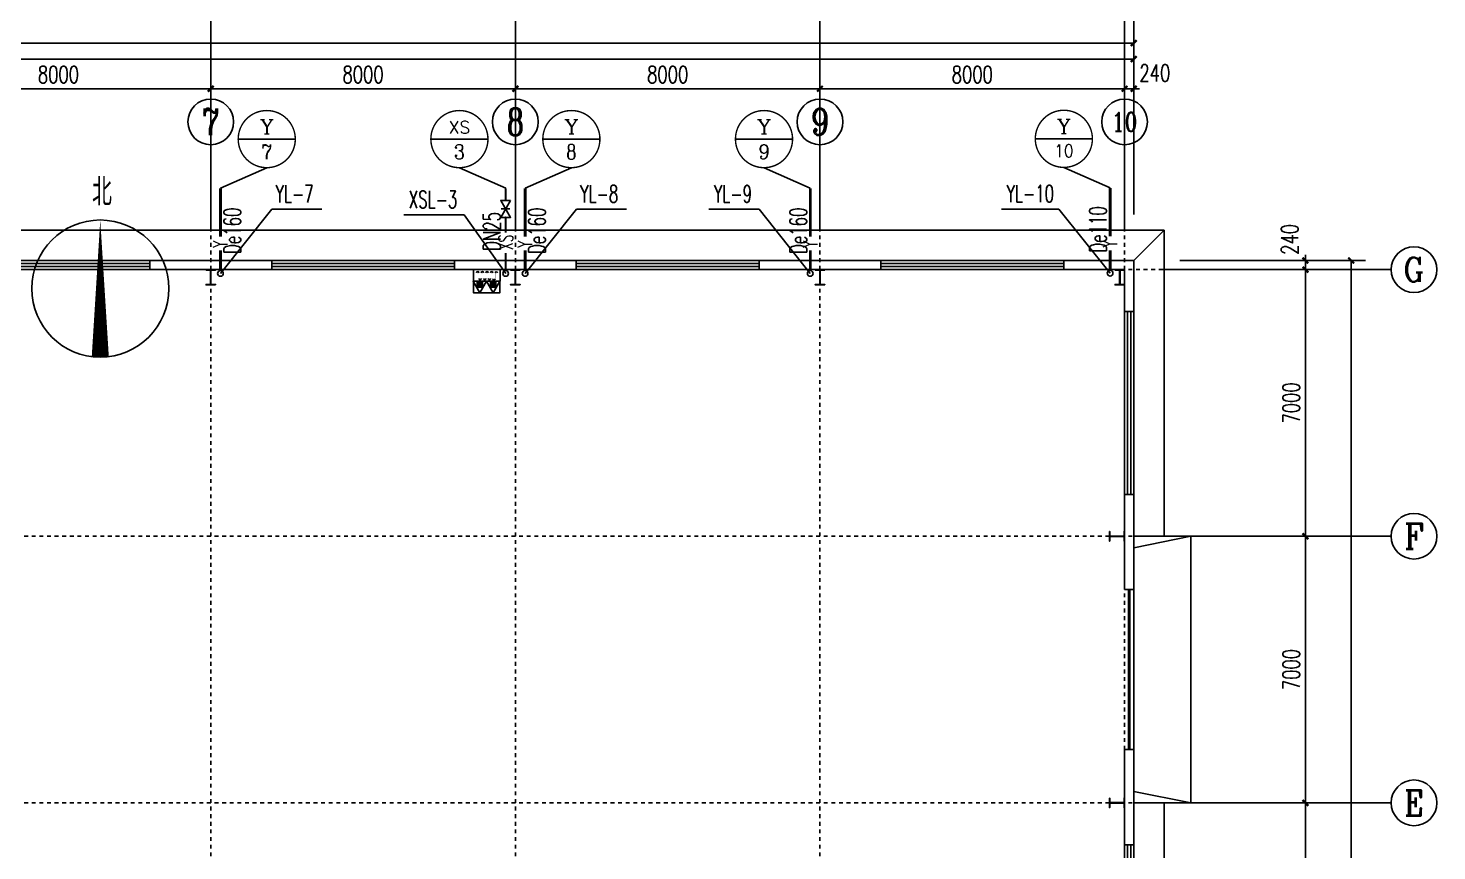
# Model space of a CAD drawing. Header units: millimetres. Extents: x 418357 to 841680, y 53918 to 109839.
# Drawn here: x 418408.06 to 418445.06, y 55141.7 to 55163.3 of the extents above; entities that cross this region are included whole.
import ezdxf
from ezdxf.enums import TextEntityAlignment as Align

# ---------------------------------------------------------------- set-up
doc = ezdxf.new("R2010")
doc.units = ezdxf.units.MM
doc.linetypes.add('DASH', pattern=[0.35, 0.25, -0.1])
doc.linetypes.add('DOTE', pattern=[2.42, 2, -0.2, 0.02, -0.2])
for name, color, linetype in [('0 - 梁柱', 3, 'Continuous'), ('AXIS', 171, 'Continuous'), ('AXIS_TEXT', 7, 'Continuous'), ('DIM_SYMB', 171, 'Continuous'), ('DIM_消防', 3, 'Continuous'), ('DIM_雨水', 3, 'Continuous'), ('DOTE', 8, 'DOTE'), ('GROUND', 150, 'Continuous'), ('JZ__灭火器', 6, 'Continuous'), ('PIPE-消防', 1, 'Continuous'), ('PIPE-雨水', 4, 'Continuous'), ('PUB_TEXT', 7, 'Continuous'), ('S_WALL', 9, 'Continuous'), ('STAIR', 3, 'Continuous'), ('TEXT_消防', 7, 'Continuous'), ('TEXT_雨水', 7, 'Continuous'), ('TWT_TEXT', 7, 'Continuous'), ('VALVE_消防', 7, 'Continuous'), ('VPIPE-消防', 1, 'Continuous'), ('VPIPE-雨水', 4, 'Continuous'), ('WALL-PARAPET', 6, 'Continuous'), ('WINDOW', 8, 'Continuous')]:
    doc.layers.add(name, color=color, linetype=linetype)
doc.styles.add('_TCH_AXIS', font='COMPLEX', dxfattribs={"bigfont": 'GBCBIG'})
doc.styles.add('_TCH_DIM', font='SIMPLEX', dxfattribs={"bigfont": 'GBCBIG'})
doc.styles.add('_TCH_DIM_T3', font='SIMPLEX', dxfattribs={"width": 0.705882, "bigfont": 'GBCBIG'})
doc.styles.add('_TWT_CIRCLE', font='COMPLEX', dxfattribs={"width": 1.1, "height": 3, "bigfont": 'HZTXT'})
doc.styles.add('_TWT_PIPEDN', font='SIMPLEX', dxfattribs={"width": 0.8, "height": 3, "bigfont": 'HZTXT'})
doc.styles.add('_TWT_PIPETEXT', font='COMPLEX', dxfattribs={"width": 0.8, "height": 2.5, "bigfont": 'HZTXT'})
doc.styles.add('_TWT_SERIAL', font='COMPLEX', dxfattribs={"width": 0.8, "height": 3, "bigfont": 'HZTXT'})
doc.styles.add('COMPLEX', font='COMPLEX')
doc.dimstyles.new('_TCH_ARCH&&150', dxfattribs={"dimtxt": 446.25, "dimasz": 150, "dimexe": 375, "dimexo": 450, "dimgap": 150, "dimtad": 1, "dimdec": 0, "dimzin": 0, "dimdsep": 46, "dimtxsty": '_TCH_DIM_T3', "dimblk": 'ARCHTICK', "dimcen": 0.09, "dimclrt": 7, "dimazin": 2, "dimtfac": 1, "dimtdec": 0, "dimtix": 1, "dimtmove": 2, "dimatfit": 3, "dimfxl": 0, "dimtolj": 1, "dimtzin": 0, "dimarcsym": 0})

# ---------------------------------------------------------------- blocks, each defined once
blk = doc.blocks.new('_AXISO')
blk.add_circle((0, 0), 0.5)
at = {"layer": 'AXIS_TEXT', "style": 'COMPLEX', "width": 1.041667}
blk.add_attdef('A', text='', height=0.56, dxfattribs=at).set_placement((-0.25, -0.28), (0.25, -0.28), align=Align.FIT)
blk = doc.blocks.new('_ArchTick')
at = {"color": 0, "linetype": 'ByBlock', "const_width": 0.4}
blk.add_lwpolyline([(-0.5, -0.5), (0.5, 0.5)], dxfattribs=at)
blk = doc.blocks.new('*D206')
at = {"layer": 'AXIS', "color": 0, "lineweight": -2}
for p, q in [((430593, 67272), (430593, 62397)), ((503073, 67272), (503073, 62397)), ((430593, 62772), (503073, 62772))]:
    blk.add_line(p, q, dxfattribs=at)
at = {"layer": 'Defpoints', "color": 0, "lineweight": -2}
for p in [(430593, 67722), (503073, 67722), (503073, 62772)]:
    blk.add_point(p, dxfattribs=at)
at = {"layer": 'AXIS', "color": 0, "lineweight": -2, "xscale": 150, "yscale": 150, "zscale": 150, "rotation": 180}
blk.add_blockref('_ArchTick', (430593, 62772), dxfattribs=at)
at = {"layer": 'AXIS', "color": 0, "lineweight": -2, "xscale": 150, "yscale": 150, "zscale": 150}
blk.add_blockref('_ArchTick', (503073, 62772), dxfattribs=at)
at = {"layer": 'AXIS', "color": 7, "insert": (466833, 63145), "char_height": 446.2, "attachment_point": 5, "style": '_TCH_DIM_T3'}
blk.add_mtext('\\A1;72480', dxfattribs=at)
blk = doc.blocks.new('A$C670E4FA6')
at = {"layer": '0 - 梁柱'}
h = blk.add_hatch(color=256, dxfattribs=at)
h.paths.add_polyline_path([(125, 0), (0, 0), (0, 12), (120, 12), (120, 200), (125, 200)])
h.paths.add_polyline_path([(250, 0), (125, 0), (125, 200), (130, 200), (130, 12), (250, 12)])
h.paths.add_polyline_path([(250, 388), (130, 388), (130, 200), (125, 200), (125, 400), (250, 400)])
h.paths.add_polyline_path([(125, 200), (120, 200), (120, 388), (0, 388), (0, 400), (125, 400)])
blk.add_lwpolyline([(0, 400), (0, 388), (120, 388), (120, 12), (0, 12), (0, 0), (250, 0), (250, 12), (130, 12), (130, 388), (250, 388), (250, 400)], close=True, dxfattribs=at)
blk = doc.blocks.new('消防软管卷盘')
blk.add_lwpolyline([(4963954, 151899), (4963954, 150312), (4964641, 150312), (4964641, 151899)], close=True)
for points, const_width in [([(4964134, 151704), (4964482, 151704)], 1), ([(4964134, 151566), (4964482, 151566)], 1), ([(4964134, 151428), (4964482, 151428)], 1), ([(4964134, 151290), (4964482, 151290)], 1), ([(4964134, 151152), (4964482, 151152)], 1), ([(4964134, 151014), (4964482, 151014)], 0.1), ([(4964134, 150876), (4964482, 150876)], 1), ([(4964134, 150738), (4964482, 150738)], 1), ([(4964150, 150600), (4964499, 150600)], 1), ([(4964150, 150462), (4964499, 150462)], 1)]:
    blk.add_lwpolyline(points, dxfattribs=dict(const_width=const_width))
for centre, start, end in [((4964134, 151636), 90, 270), ((4964134, 151360), 90, 270), ((4964134, 151084), 90, 270), ((4964482, 151498), 270, 90), ((4964482, 151222), 270, 90), ((4964482, 150946), 270, 90), ((4964134, 150808), 90, 270), ((4964150, 150532), 90, 270), ((4964499, 150670), 270, 90)]:
    blk.add_arc(centre, 69, start, end)
blk = doc.blocks.new('手提式干粉灭火器')
h = blk.add_hatch()
h.set_pattern_fill('ANSI31', color=256, scale=225.365854, style=0)
h.set_pattern_definition([(45, (276289.086, 185586.136), (-19.9197154, 19.9197154), [])])
h.paths.add_polyline_path([(72, 158), (-72, 158), (-72, 19), (72, 19)])
for points in [[(0, 303), (-175, 0), (175, 0)], [(-72, 19), (72, 19), (72, 158), (-72, 158)]]:
    blk.add_lwpolyline(points, close=True)
blk = doc.blocks.new('92623')
blk.add_lwpolyline([(8910066, 83014), (8909273, 83014), (8909273, 82670), (8910066, 82670)], close=True)
at = {"xscale": -0.5, "yscale": 0.5, "zscale": 0.5, "rotation": 89.99999999998747}
blk.add_blockref('消防软管卷盘', (8985223, 2565334), dxfattribs=at)
at = {"layer": 'JZ__灭火器', "xscale": 1.141071624, "yscale": 1.141071624, "zscale": 1.141071624, "rotation": 180}
for p in [(8909466, 83014), (8909863, 83014)]:
    blk.add_blockref('手提式干粉灭火器', p, dxfattribs=at)
blk = doc.blocks.new('$DorLib2D$00000213')
at = {"color": 0, "linetype": 'DASH', "const_width": 0.02}
blk.add_lwpolyline([(0.5, 0), (-0.5, 0)], dxfattribs=at)
blk = doc.blocks.new('$TCHSYS$WIN2D')
for p, q in [((-0.5, 0.5), (0.5, 0.5)), ((-0.5, 0.5), (-0.5, -0.5)), ((0.5, 0.5), (0.5, -0.5)), ((0.5, 0.1667), (-0.5, 0.1667)), ((0.5, -0.1667), (-0.5, -0.1667)), ((-0.5, -0.5), (0.5, -0.5))]:
    blk.add_line(p, q)
blk = doc.blocks.new('*D262')
at = {"layer": 'AXIS', "color": 0, "lineweight": -2}
for p, q in [((438794, 109047), (438794, 113922)), ((511274, 109047), (511274, 113922)), ((438794, 113547), (511274, 113547))]:
    blk.add_line(p, q, dxfattribs=at)
at = {"layer": 'Defpoints', "color": 0, "lineweight": -2}
for p in [(511274, 113547), (438794, 108597), (511274, 108597)]:
    blk.add_point(p, dxfattribs=at)
at = {"layer": 'AXIS', "color": 0, "lineweight": -2, "xscale": 150, "yscale": 150, "zscale": 150, "rotation": 180}
blk.add_blockref('_ArchTick', (438794, 113547), dxfattribs=at)
at = {"layer": 'AXIS', "color": 0, "lineweight": -2, "xscale": 150, "yscale": 150, "zscale": 150}
blk.add_blockref('_ArchTick', (511274, 113547), dxfattribs=at)
at = {"layer": 'AXIS', "color": 7, "insert": (475034, 113920), "char_height": 446.2, "attachment_point": 5, "style": '_TCH_DIM_T3'}
blk.add_mtext('\\A1;72480', dxfattribs=at)
blk = doc.blocks.new('*D270')
at = {"layer": 'AXIS', "color": 0, "lineweight": -2}
for p, q in [((479034, 109047), (479034, 112722)), ((487034, 109047), (487034, 112722)), ((479034, 112347), (487034, 112347))]:
    blk.add_line(p, q, dxfattribs=at)
at = {"layer": 'Defpoints', "color": 0, "lineweight": -2}
for p in [(487034, 112347), (479034, 108597), (487034, 108597)]:
    blk.add_point(p, dxfattribs=at)
at = {"layer": 'AXIS', "color": 0, "lineweight": -2, "xscale": 150, "yscale": 150, "zscale": 150, "rotation": 180}
blk.add_blockref('_ArchTick', (479034, 112347), dxfattribs=at)
at = {"layer": 'AXIS', "color": 0, "lineweight": -2, "xscale": 150, "yscale": 150, "zscale": 150}
blk.add_blockref('_ArchTick', (487034, 112347), dxfattribs=at)
at = {"layer": 'AXIS', "color": 7, "insert": (483034, 112720), "char_height": 446.2, "attachment_point": 5, "style": '_TCH_DIM_T3'}
blk.add_mtext('\\A1;8000', dxfattribs=at)
blk = doc.blocks.new('*D271')
at = {"layer": 'AXIS', "color": 0, "lineweight": -2}
for p, q in [((487034, 109047), (487034, 112722)), ((495034, 109047), (495034, 112722)), ((487034, 112347), (495034, 112347))]:
    blk.add_line(p, q, dxfattribs=at)
at = {"layer": 'Defpoints', "color": 0, "lineweight": -2}
for p in [(495034, 112347), (487034, 108597), (495034, 108597)]:
    blk.add_point(p, dxfattribs=at)
at = {"layer": 'AXIS', "color": 0, "lineweight": -2, "xscale": 150, "yscale": 150, "zscale": 150, "rotation": 180}
blk.add_blockref('_ArchTick', (487034, 112347), dxfattribs=at)
at = {"layer": 'AXIS', "color": 0, "lineweight": -2, "xscale": 150, "yscale": 150, "zscale": 150}
blk.add_blockref('_ArchTick', (495034, 112347), dxfattribs=at)
at = {"layer": 'AXIS', "color": 7, "insert": (491034, 112720), "char_height": 446.2, "attachment_point": 5, "style": '_TCH_DIM_T3'}
blk.add_mtext('\\A1;8000', dxfattribs=at)
blk = doc.blocks.new('*D272')
at = {"layer": 'AXIS', "color": 0, "lineweight": -2}
for p, q in [((495034, 109047), (495034, 112722)), ((503034, 109047), (503034, 112722)), ((495034, 112347), (503034, 112347))]:
    blk.add_line(p, q, dxfattribs=at)
at = {"layer": 'Defpoints', "color": 0, "lineweight": -2}
for p in [(503034, 112347), (495034, 108597), (503034, 108597)]:
    blk.add_point(p, dxfattribs=at)
at = {"layer": 'AXIS', "color": 0, "lineweight": -2, "xscale": 150, "yscale": 150, "zscale": 150, "rotation": 180}
blk.add_blockref('_ArchTick', (495034, 112347), dxfattribs=at)
at = {"layer": 'AXIS', "color": 0, "lineweight": -2, "xscale": 150, "yscale": 150, "zscale": 150}
blk.add_blockref('_ArchTick', (503034, 112347), dxfattribs=at)
at = {"layer": 'AXIS', "color": 7, "insert": (499034, 112720), "char_height": 446.2, "attachment_point": 5, "style": '_TCH_DIM_T3'}
blk.add_mtext('\\A1;8000', dxfattribs=at)
blk = doc.blocks.new('*D273')
at = {"layer": 'AXIS', "color": 0, "lineweight": -2}
for p, q in [((503034, 109047), (503034, 112722)), ((511034, 109047), (511034, 112722)), ((503034, 112347), (511034, 112347))]:
    blk.add_line(p, q, dxfattribs=at)
at = {"layer": 'Defpoints', "color": 0, "lineweight": -2}
for p in [(511034, 112347), (503034, 108597), (511034, 108597)]:
    blk.add_point(p, dxfattribs=at)
at = {"layer": 'AXIS', "color": 0, "lineweight": -2, "xscale": 150, "yscale": 150, "zscale": 150, "rotation": 180}
blk.add_blockref('_ArchTick', (503034, 112347), dxfattribs=at)
at = {"layer": 'AXIS', "color": 0, "lineweight": -2, "xscale": 150, "yscale": 150, "zscale": 150}
blk.add_blockref('_ArchTick', (511034, 112347), dxfattribs=at)
at = {"layer": 'AXIS', "color": 7, "insert": (507034, 112720), "char_height": 446.2, "attachment_point": 5, "style": '_TCH_DIM_T3'}
blk.add_mtext('\\A1;8000', dxfattribs=at)
blk = doc.blocks.new('*D274')
at = {"layer": 'AXIS', "color": 0, "lineweight": -2}
for p, q in [((511034, 109047), (511034, 112722)), ((511274, 109047), (511274, 112722)), ((511034, 112347), (510884, 112347)), ((511034, 112347), (511274, 112347)), ((511274, 112347), (511424, 112347))]:
    blk.add_line(p, q, dxfattribs=at)
at = {"layer": 'Defpoints', "color": 0, "lineweight": -2}
for p in [(511274, 112347), (511034, 108597), (511274, 108597)]:
    blk.add_point(p, dxfattribs=at)
at = {"layer": 'AXIS', "color": 0, "lineweight": -2, "xscale": 150, "yscale": 150, "zscale": 150}
blk.add_blockref('_ArchTick', (511034, 112347), dxfattribs=at)
at = {"layer": 'AXIS', "color": 0, "lineweight": -2, "xscale": 150, "yscale": 150, "zscale": 150, "rotation": 180}
blk.add_blockref('_ArchTick', (511274, 112347), dxfattribs=at)
at = {"layer": 'AXIS', "color": 7, "insert": (511829, 112760), "char_height": 446.2, "attachment_point": 5, "style": '_TCH_DIM_T3'}
blk.add_mtext('\\A1;240', dxfattribs=at)
blk = doc.blocks.new('*D285')
at = {"layer": 'AXIS', "color": 0, "lineweight": -2}
for p, q in [((512484, 107837), (517359, 107837)), ((516984, 65357), (516984, 107837)), ((512484, 65357), (517359, 65357))]:
    blk.add_line(p, q, dxfattribs=at)
at = {"layer": 'Defpoints', "color": 0, "lineweight": -2}
for p in [(512034, 107837), (516984, 107837), (512034, 65357)]:
    blk.add_point(p, dxfattribs=at)
at = {"layer": 'AXIS', "color": 0, "lineweight": -2, "xscale": 150, "yscale": 150, "zscale": 150}
for p, rotation in [((516984, 107837), 90), ((516984, 65357), 270)]:
    blk.add_blockref('_ArchTick', p, dxfattribs=dict(at, rotation=rotation))
at = {"layer": 'AXIS', "color": 7, "insert": (516611, 86597), "char_height": 446.2, "attachment_point": 5, "rotation": 90, "style": '_TCH_DIM_T3'}
blk.add_mtext('\\A1;42480', dxfattribs=at)
blk = doc.blocks.new('*D290')
at = {"layer": 'AXIS', "color": 0, "lineweight": -2}
for p, q in [((512484, 93597), (516159, 93597)), ((515784, 86597), (515784, 93597)), ((512484, 86597), (516159, 86597))]:
    blk.add_line(p, q, dxfattribs=at)
at = {"layer": 'Defpoints', "color": 0, "lineweight": -2}
for p in [(512034, 93597), (515784, 93597), (512034, 86597)]:
    blk.add_point(p, dxfattribs=at)
at = {"layer": 'AXIS', "color": 0, "lineweight": -2, "xscale": 150, "yscale": 150, "zscale": 150}
for p, rotation in [((515784, 93597), 90), ((515784, 86597), 270)]:
    blk.add_blockref('_ArchTick', p, dxfattribs=dict(at, rotation=rotation))
at = {"layer": 'AXIS', "color": 7, "insert": (515411, 90097), "char_height": 446.2, "attachment_point": 5, "rotation": 90, "style": '_TCH_DIM_T3'}
blk.add_mtext('\\A1;7000', dxfattribs=at)
blk = doc.blocks.new('*D291')
at = {"layer": 'AXIS', "color": 0, "lineweight": -2}
for p, q in [((512484, 100597), (516159, 100597)), ((515784, 93597), (515784, 100597)), ((512484, 93597), (516159, 93597))]:
    blk.add_line(p, q, dxfattribs=at)
at = {"layer": 'Defpoints', "color": 0, "lineweight": -2}
for p in [(512034, 100597), (515784, 100597), (512034, 93597)]:
    blk.add_point(p, dxfattribs=at)
at = {"layer": 'AXIS', "color": 0, "lineweight": -2, "xscale": 150, "yscale": 150, "zscale": 150}
for p, rotation in [((515784, 100597), 90), ((515784, 93597), 270)]:
    blk.add_blockref('_ArchTick', p, dxfattribs=dict(at, rotation=rotation))
at = {"layer": 'AXIS', "color": 7, "insert": (515411, 97097), "char_height": 446.2, "attachment_point": 5, "rotation": 90, "style": '_TCH_DIM_T3'}
blk.add_mtext('\\A1;7000', dxfattribs=at)
blk = doc.blocks.new('*D292')
at = {"layer": 'AXIS', "color": 0, "lineweight": -2}
for p, q in [((512484, 107597), (516159, 107597)), ((515784, 100597), (515784, 107597)), ((512484, 100597), (516159, 100597))]:
    blk.add_line(p, q, dxfattribs=at)
at = {"layer": 'Defpoints', "color": 0, "lineweight": -2}
for p in [(512034, 107597), (515784, 107597), (512034, 100597)]:
    blk.add_point(p, dxfattribs=at)
at = {"layer": 'AXIS', "color": 0, "lineweight": -2, "xscale": 150, "yscale": 150, "zscale": 150}
for p, rotation in [((515784, 107597), 90), ((515784, 100597), 270)]:
    blk.add_blockref('_ArchTick', p, dxfattribs=dict(at, rotation=rotation))
at = {"layer": 'AXIS', "color": 7, "insert": (515411, 104097), "char_height": 446.2, "attachment_point": 5, "rotation": 90, "style": '_TCH_DIM_T3'}
blk.add_mtext('\\A1;7000', dxfattribs=at)
blk = doc.blocks.new('*D293')
at = {"layer": 'AXIS', "color": 0, "lineweight": -2}
for p, q in [((512484, 107837), (516159, 107837)), ((515784, 107837), (515784, 107987)), ((515784, 107597), (515784, 107837)), ((512484, 107597), (516159, 107597)), ((515784, 107597), (515784, 107447))]:
    blk.add_line(p, q, dxfattribs=at)
at = {"layer": 'Defpoints', "color": 0, "lineweight": -2}
for p in [(512034, 107837), (515784, 107837), (512034, 107597)]:
    blk.add_point(p, dxfattribs=at)
at = {"layer": 'AXIS', "color": 0, "lineweight": -2, "xscale": 150, "yscale": 150, "zscale": 150}
for p, rotation in [((515784, 107837), 270), ((515784, 107597), 90)]:
    blk.add_blockref('_ArchTick', p, dxfattribs=dict(at, rotation=rotation))
at = {"layer": 'AXIS', "color": 7, "insert": (515372, 108392), "char_height": 446.2, "attachment_point": 5, "rotation": 90, "style": '_TCH_DIM_T3'}
blk.add_mtext('\\A1;240', dxfattribs=at)
blk = doc.blocks.new('$VALVE$00000296')
for points in [[(-125, 72), (-125, -72), (125, 72), (125, -72), (-125, 72)], [(0, 60), (0, -64)]]:
    blk.add_lwpolyline(points)
for p in [(-125, 0), (125, 0)]:
    blk.add_point(p)
blk = doc.blocks.new('132423')
at = {"layer": 'AXIS', "lineweight": -2}
for p, q in [((478833, 67722), (478833, 61722)), ((486833, 67722), (486833, 61722)), ((494833, 67722), (494833, 61722)), ((502833, 67722), (502833, 61722))]:
    blk.add_line(p, q, dxfattribs=at)
at = {"layer": 'DIM_SYMB'}
blk.add_lwpolyline([(475931.3, 54945.7, 450, 0, 0), (475931.3, 58545.7, 0, 0, 0)], format="xyseb", dxfattribs=at)
at = {"layer": 'DIM_SYMB', "lineweight": -2}
blk.add_circle((475931.3, 56745.7), 1800, dxfattribs=at)
at = {"layer": 'AXIS'}
ref = blk.add_blockref('_AXISO', (478833, 61122), dxfattribs=dict(at, xscale=1200, yscale=1200, zscale=1200))
ref.add_attrib('A', '7', dxfattribs={"layer": 'AXIS_TEXT', "height": 698.9, "style": '_TCH_AXIS'}).set_placement((478600, 60772.5), (479066, 60772.5), align=Align.FIT)
ref = blk.add_blockref('_AXISO', (486833, 61122), dxfattribs=dict(at, xscale=1200, yscale=1200, zscale=1200))
ref.add_attrib('A', '8', dxfattribs={"layer": 'AXIS_TEXT', "height": 698.9, "style": '_TCH_AXIS'}).set_placement((486600, 60772.5), (487066, 60772.5), align=Align.FIT)
ref = blk.add_blockref('_AXISO', (494833, 61122), dxfattribs=dict(at, xscale=1200, yscale=1200, zscale=1200))
ref.add_attrib('A', '9', dxfattribs={"layer": 'AXIS_TEXT', "height": 698.9, "style": '_TCH_AXIS'}).set_placement((494600, 60772.5), (495066, 60772.5), align=Align.FIT)
ref = blk.add_blockref('_AXISO', (502833, 61122), dxfattribs=dict(at, xscale=1200, yscale=1200, zscale=1200))
ref.add_attrib('A', '10', dxfattribs={"layer": 'AXIS_TEXT', "height": 492.67, "style": '_TCH_AXIS'}).set_placement((502492.8, 60875.6), (503173.2, 60875.6), align=Align.FIT)
at = {"layer": 'PUB_TEXT', "lineweight": -2, "style": '_TCH_DIM'}
blk.add_text('北', height=723.4, dxfattribs=at).set_placement((475715.9, 58920.7))
at = {"layer": 'AXIS'}
dim = blk.add_aligned_dim(p1=(430593, 67722), p2=(503073, 67722), distance=-4950, dimstyle='_TCH_ARCH&&150', dxfattribs=at)
dim.commit()
dim.dimension.update_dxf_attribs({"geometry": '*D206', "text_midpoint": (466833, 63145.1)})
blk = doc.blocks.new('1325346')
at = {"layer": 'AXIS', "lineweight": -2}
for p, q in [((487034.4, 108597.2), (487034.4, 114597.2)), ((495034.4, 108597.2), (495034.4, 114597.2)), ((503034.4, 108597.2), (503034.4, 114597.2)), ((511034.4, 108597.2), (511034.4, 114597.2)), ((512034.4, 107597.2), (518034.4, 107597.2)), ((512034.4, 100597.2), (518034.4, 100597.2)), ((512034.4, 93597.2), (518034.4, 93597.2))]:
    blk.add_line(p, q, dxfattribs=at)
at = {"layer": 'DIM_消防', "lineweight": -2}
for p, q in [((489254.6, 111024.6), (487754.6, 111024.6)), ((494314.2, 111024.6), (492814.2, 111024.6)), ((497254.6, 111024.6), (495754.6, 111024.6)), ((502314.2, 111024.6), (500814.2, 111024.6)), ((510189.2, 111031.9), (508689.2, 111031.9)), ((493689.8, 109033.4), (492102.3, 109033.4)), ((494779.7, 107497.1), (493689.8, 109033.4))]:
    blk.add_line(p, q, dxfattribs=at)
at = {"layer": 'DIM_消防', "lineweight": -2, "const_width": 37.5}
for points in [[(489254.6, 111024.6, 1), (487754.6, 111024.6, 1)], [(494314.2, 111024.6, 1), (492814.2, 111024.6, 1)], [(497254.6, 111024.6, 1), (495754.6, 111024.6, 1)], [(502314.2, 111024.6, 1), (500814.2, 111024.6, 1)], [(510189.2, 111031.9, 1), (508689.2, 111031.9, 1)]]:
    blk.add_lwpolyline(points, format="xyb", close=True, dxfattribs=at)
at = {"layer": 'DIM_雨水', "lineweight": -2}
for p, q in [((487289.1, 107497.1), (488635.3, 109181.7)), ((488635.3, 109181.7), (489954.6, 109181.7)), ((495289.1, 107497.1), (496635.3, 109181.7)), ((496635.3, 109181.7), (497954.6, 109181.7)), ((501433.5, 109181.7), (500114.2, 109181.7)), ((502779.7, 107497.1), (501433.5, 109181.7)), ((509308.5, 109189), (507799, 109189)), ((510654.7, 107504.4), (509308.5, 109189))]:
    blk.add_line(p, q, dxfattribs=at)
at = {"layer": 'DOTE'}
for p, q in [((487034.4, 64597.2), (487034.4, 108597.2)), ((495034.4, 64597.2), (495034.4, 108597.2)), ((503034.4, 64597.2), (503034.4, 108597.2)), ((511034.4, 64597.2), (511034.4, 108597.2)), ((512034.4, 107597.2), (438034.4, 107597.2)), ((512034.4, 100597.2), (438034.4, 100597.2)), ((512034.4, 93597.2), (438034.4, 93597.2))]:
    blk.add_line(p, q, dxfattribs=at)
at = {"layer": 'GROUND', "color": 8, "lineweight": -2}
for p, q in [((512074.4, 108637.2), (479034.4, 108637.2)), ((511274.4, 107837.2), (512074.4, 108637.2)), ((512074.4, 100597.2), (512074.4, 108637.2)), ((511274.4, 107837.2), (479034.4, 107837.2)), ((511274.4, 100597.2), (511274.4, 107837.2)), ((511274.4, 79597.2), (511274.4, 93597.2)), ((512074.4, 79597.2), (512074.4, 93597.2))]:
    blk.add_line(p, q, dxfattribs=at)
at = {"layer": 'PIPE-消防', "linetype": 'Continuous', "lineweight": -2, "ltscale": 1.5, "const_width": 52.5}
for points in [[(494779.7, 109416.6), (494779.7, 109733.9)], [(494779.7, 108572.1), (494779.7, 108966.6)], [(494779.7, 107572.1), (494779.7, 108033.5)]]:
    blk.add_lwpolyline(points, dxfattribs=at)
at = {"layer": 'PIPE-雨水', "linetype": 'Continuous', "lineweight": -2, "ltscale": 1.5, "const_width": 75}
for points in [[(487289.1, 108467.1), (487289.1, 109733.9)], [(495289.1, 108467.1), (495289.1, 109733.9)], [(502779.7, 108467.1), (502779.7, 109733.9)], [(510654.7, 108474.4), (510654.7, 109741.1)], [(487289.1, 107572.1), (487289.1, 108100)], [(495289.1, 107572.1), (495289.1, 108100)], [(502779.7, 107572.1), (502779.7, 108100)], [(510654.7, 107579.4), (510654.7, 108107.3)]]:
    blk.add_lwpolyline(points, dxfattribs=at)
at = {"layer": 'S_WALL', "color": 3}
for p, q in [((488504.6, 110274.6), (487289.1, 109733.9)), ((493564.2, 110274.6), (494779.7, 109733.9)), ((496504.6, 110274.6), (495289.1, 109733.9)), ((501564.2, 110274.6), (502779.7, 109733.9)), ((509439.2, 110281.9), (510654.7, 109741.1))]:
    blk.add_line(p, q, dxfattribs=at)
at = {"layer": 'STAIR', "color": 8, "lineweight": -2}
for p, q in [((512774.4, 100597.2), (511274.4, 100597.2)), ((511274.4, 93597.2), (511274.4, 100597.2)), ((511274.4, 100297.2), (512774.4, 100597.2)), ((512774.4, 93597.2), (512774.4, 100597.2)), ((511274.4, 93897.2), (512774.4, 93597.2)), ((512774.4, 93597.2), (511274.4, 93597.2))]:
    blk.add_line(p, q, dxfattribs=at)
at = {"layer": 'VPIPE-消防', "linetype": 'Continuous', "lineweight": -2}
blk.add_circle((494779.7, 107497.1), 75, dxfattribs=at)
at = {"layer": 'VPIPE-雨水', "linetype": 'Continuous', "lineweight": -2}
for centre in [(487289.1, 107497.1), (495289.1, 107497.1), (502779.7, 107497.1), (510654.7, 107504.4)]:
    blk.add_circle(centre, 75, dxfattribs=at)
at = {"layer": 'WALL-PARAPET', "lineweight": -2}
for p, q in [((488634.4, 107837.2), (485434.4, 107837.2)), ((485434.4, 107837.2), (485434.4, 107597.2)), ((488634.4, 107597.2), (488634.4, 107837.2)), ((496634.4, 107837.2), (493434.4, 107837.2)), ((493434.4, 107837.2), (493434.4, 107597.2)), ((496634.4, 107597.2), (496634.4, 107837.2)), ((504634.4, 107837.2), (501434.4, 107837.2)), ((501434.4, 107837.2), (501434.4, 107597.2)), ((504634.4, 107597.2), (504634.4, 107837.2)), ((511274.4, 107837.2), (509434.4, 107837.2)), ((509434.4, 107837.2), (509434.4, 107597.2)), ((511274.4, 106497.2), (511274.4, 107837.2)), ((485434.4, 107597.2), (488634.4, 107597.2)), ((493434.4, 107597.2), (496634.4, 107597.2)), ((501434.4, 107597.2), (504634.4, 107597.2)), ((509434.4, 107597.2), (511034.4, 107597.2)), ((511034.4, 107597.2), (511034.4, 106497.2)), ((511034.4, 106497.2), (511274.4, 106497.2)), ((511034.4, 101697.2), (511034.4, 99197.2)), ((511274.4, 101697.2), (511034.4, 101697.2)), ((511274.4, 99197.2), (511274.4, 101697.2)), ((511034.4, 99197.2), (511274.4, 99197.2)), ((511034.4, 94997.2), (511034.4, 92497.2)), ((511274.4, 94997.2), (511034.4, 94997.2)), ((511274.4, 92497.2), (511274.4, 94997.2)), ((511034.4, 92497.2), (511274.4, 92497.2))]:
    blk.add_line(p, q, dxfattribs=at)
at = {"layer": 'WINDOW', "lineweight": -2}
blk.add_line((511274.4, 99197.2), (511274.4, 94997.2), dxfattribs=at)
at = {"xscale": 0.882, "yscale": 0.882, "zscale": 0.882}
blk.add_blockref('92623', (-7364048.6, 34076.1), dxfattribs=at)
at = {"layer": '0 - 梁柱', "rotation": 180}
for p in [(487159.4, 107597.2), (495159.4, 107597.2), (503159.4, 107597.2), (511034.4, 107597.2)]:
    blk.add_blockref('A$C670E4FA6', p, dxfattribs=at)
at = {"layer": '0 - 梁柱', "xscale": -1, "rotation": 90}
for p in [(511034.4, 100722.2), (511034.4, 93722.2)]:
    blk.add_blockref('A$C670E4FA6', p, dxfattribs=at)
at = {"layer": 'AXIS'}
ref = blk.add_blockref('_AXISO', (518634.4, 107597.2), dxfattribs=dict(at, xscale=1200, yscale=1200, zscale=1200))
ref.add_attrib('A', 'G', dxfattribs={"layer": 'AXIS_TEXT', "height": 637.8, "style": '_TCH_AXIS'}).set_placement((518361.1, 107278.3), (518907.7, 107278.3), align=Align.FIT)
ref = blk.add_blockref('_AXISO', (518634.4, 100597.2), dxfattribs=dict(at, xscale=1200, yscale=1200, zscale=1200))
ref.add_attrib('A', 'F', dxfattribs={"layer": 'AXIS_TEXT', "height": 668.2, "style": '_TCH_AXIS'}).set_placement((518379.9, 100263.1), (518888.9, 100263.1), align=Align.FIT)
ref = blk.add_blockref('_AXISO', (518634.4, 93597.2), dxfattribs=dict(at, xscale=1200, yscale=1200, zscale=1200))
ref.add_attrib('A', 'E', dxfattribs={"layer": 'AXIS_TEXT', "height": 668.2, "style": '_TCH_AXIS'}).set_placement((518379.9, 93263.1), (518888.9, 93263.1), align=Align.FIT)
at = {"layer": 'VALVE_消防', "lineweight": -2, "xscale": -1.8, "yscale": -1.8, "zscale": 1.8, "rotation": 89.99999999999999}
blk.add_blockref('$VALVE$00000296', (494779.7, 109191.6), dxfattribs=at)
at = {"layer": 'WINDOW', "xscale": -4800, "yscale": -240, "zscale": -4800}
for p in [(483034.4, 107717.2), (491034.4, 107717.2), (499034.4, 107717.2), (507034.4, 107717.2)]:
    blk.add_blockref('$TCHSYS$WIN2D', p, dxfattribs=at)
at = {"layer": 'WINDOW', "rotation": 270}
for name, p, xscale, yscale, zscale in [('$TCHSYS$WIN2D', (511154.4, 104097.2), 4800, -240, 4800), ('$DorLib2D$00000213', (511154.4, 97097.2), 4200, -4200, 4200), ('$TCHSYS$WIN2D', (511154.4, 90097.2), 4800, -240, 4800)]:
    blk.add_blockref(name, p, dxfattribs=dict(at, xscale=xscale, yscale=yscale, zscale=zscale))
at = {"layer": 'DIM_消防', "color": 7, "lineweight": -2, "style": '_TWT_CIRCLE'}
for s, height, p, p2 in [('Y', 372.7, (488319.1, 111166.2), (488690.1, 111166.2)), ('XS', 317.96, (493281.1, 111175.2), (493847.4, 111175.2)), ('Y', 372.7, (496319.1, 111166.2), (496690.1, 111166.2)), ('Y', 372.7, (501378.7, 111166.2), (501749.7, 111166.2)), ('Y', 372.7, (509253.7, 111173.5), (509624.7, 111173.5)), ('7', 388.1, (488362.3, 110497.2), (488646.9, 110497.2)), ('3', 388.1, (493421.9, 110497.2), (493706.5, 110497.2)), ('8', 388.1, (496362.3, 110497.2), (496646.9, 110497.2)), ('9', 388.1, (501421.9, 110497.2), (501706.5, 110497.2)), ('10', 336.64, (509183.5, 110547.8), (509694.9, 110547.8))]:
    blk.add_text(s, height=height, dxfattribs=at).set_placement(p, p2, align=Align.FIT)
at = {"layer": 'TEXT_消防', "linetype": 'Continuous', "lineweight": -2, "style": '_TWT_PIPEDN', "width": 0.64}
blk.add_text('DN25', height=450, rotation=90, dxfattribs=at).set_placement((494640.5, 108087.5))
at = {"layer": 'TEXT_消防', "lineweight": -2, "style": '_TWT_PIPETEXT', "width": 0.64}
blk.add_text('XS', height=375, rotation=90, dxfattribs=at).set_placement((494967.2, 108108.5))
at = {"layer": 'TEXT_雨水', "linetype": 'Continuous', "lineweight": -2, "style": '_TWT_PIPEDN', "width": 0.64}
for s, p in [('De160', (487827.6, 108005.2)), ('De160', (495827.6, 108005.2)), ('De160', (502691.2, 108005.2)), ('De110', (510559.4, 108039.9))]:
    blk.add_text(s, height=450, rotation=90, dxfattribs=at).set_placement(p)
at = {"layer": 'TEXT_雨水', "lineweight": -2, "style": '_TWT_PIPETEXT', "width": 0.64}
for p in [(487476.6, 108175), (495476.6, 108175), (502967.2, 108175), (510842.2, 108182.3)]:
    blk.add_text('Y', height=375, rotation=90, dxfattribs=at).set_placement(p)
at = {"layer": 'TWT_TEXT', "lineweight": -2, "style": '_TWT_SERIAL', "width": 0.64}
for s, p in [('YL-7', (488736.2, 109361.7)), ('XSL-3', (492237.3, 109213.4)), ('YL-8', (496736.2, 109361.7)), ('YL-9', (500249.2, 109361.7)), ('YL-10', (507934, 109369))]:
    blk.add_text(s, height=450, dxfattribs=at).set_placement(p)
at = {"layer": 'AXIS'}
for p1, p2, distance, picture, middle in [((438794.4, 108597.2), (511274.4, 108597.2), 4950, '*D262', (475034.4, 113920.3)), ((479034.4, 108597.2), (487034.4, 108597.2), 3750, '*D270', (483034.4, 112720.3)), ((487034.4, 108597.2), (495034.4, 108597.2), 3750, '*D271', (491034.4, 112720.3)), ((495034.4, 108597.2), (503034.4, 108597.2), 3750, '*D272', (499034.4, 112720.3)), ((503034.4, 108597.2), (511034.4, 108597.2), 3750, '*D273', (507034.4, 112720.3)), ((512034.4, 65357.2), (512034.4, 107837.2), -4950, '*D285', (516611.3, 86597.2)), ((512034.4, 100597.2), (512034.4, 107597.2), -3750, '*D292', (515411.3, 104097.2)), ((512034.4, 93597.2), (512034.4, 100597.2), -3750, '*D291', (515411.3, 97097.2)), ((512034.4, 86597.2), (512034.4, 93597.2), -3750, '*D290', (515411.3, 90097.2))]:
    dim = blk.add_aligned_dim(p1=p1, p2=p2, distance=distance, dimstyle='_TCH_ARCH&&150', dxfattribs=at)
    dim.commit()
    dim.dimension.update_dxf_attribs({"geometry": picture, "text_midpoint": middle})
for base, p1, p2, angle, picture, middle in [((511274.4, 112347.2), (511034.4, 108597.2), (511274.4, 108597.2), 0, '*D274', (511829.4, 112759.7)), ((515784.4, 107837.2), (512034.4, 107597.2), (512034.4, 107837.2), 90, '*D293', (515371.9, 108392.2))]:
    dim = blk.add_linear_dim(base=base, p1=p1, p2=p2, angle=angle, dimstyle='_TCH_ARCH&&150', dxfattribs=at)
    dim.commit()
    dim.dimension.update_dxf_attribs({"geometry": picture, "text_midpoint": middle, "dimtype": 161})

msp = doc.modelspace()

# ---------------------------------------------------------------- block references
at = {"layer": 'Defpoints', "lineweight": -2, "xscale": 0.001, "yscale": 0.001, "zscale": 0.001}
for name, p in [('132423', (417934.025, 55099.718)), ('1325346', (417925.824, 55049.363))]:
    msp.add_blockref(name, p, dxfattribs=at)

doc.saveas('drawing.dxf')
